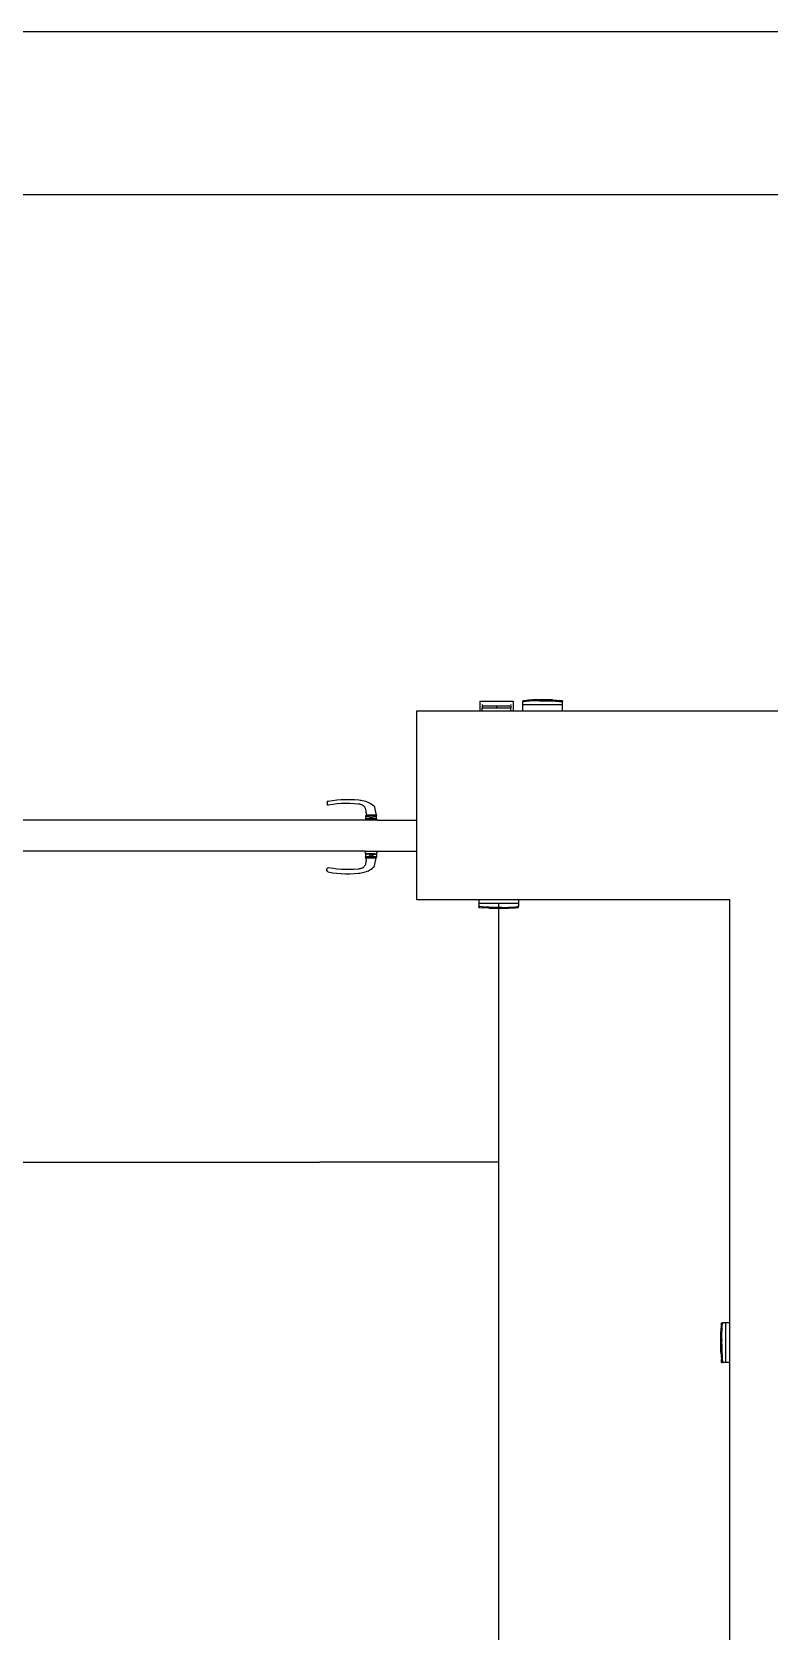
# Model space of a CAD drawing. Extents: x -4167 to 4036, y -7353 to 7975.
# Drawn here: x -1442 to 98, y 4633 to 7975 of the extents above; entities that cross this region are included whole.
import ezdxf

# ---------------------------------------------------------------- set-up
doc = ezdxf.new("R2010")
doc.units = 0
doc.layers.get('0').update_dxf_attribs({"linetype": 'CONTINUOUS'})

msp = doc.modelspace()

# ---------------------------------------------------------------- linework, layer by layer
for p, q in [((4035.8, 7974.9), (-4166.7, 7974.9)), ((3738.7, 7634.5), (-3818.3, 7634.5)), ((-637.9, 6556.5), (-506.3, 6556.5)), ((-637.9, 6327.9), (-637.9, 6556.5)), ((-506.3, 6576.5), (-436.3, 6576.5)), ((-506.3, 6576.5), (-506.3, 6556.5)), ((-506.3, 6556.5), (-501.3, 6556.5)), ((-501.3, 6569.3), (-501.3, 6569.1)), ((-501.3, 6568.8), (-501.3, 6568.5)), ((-501.3, 6568.3), (-501.3, 6568.1)), ((-501.3, 6567.6), (-501.3, 6567.4)), ((-501.3, 6567.1), (-501.3, 6566.7)), ((-501.3, 6566.5), (-471.3, 6566.5)), ((-501.3, 6566.5), (-501.3, 6561.7)), ((-471.3, 6561.7), (-501.3, 6561.7)), ((-501.3, 6556.5), (-501.3, 6561.7)), ((-501.3, 6556.5), (-441.3, 6556.5)), ((-471.3, 6566.5), (-441.3, 6566.5)), ((-471.3, 6566.5), (-471.3, 6561.7)), ((-471.3, 6561.7), (-471.3, 6561.6)), ((-441.3, 6561.6), (-471.3, 6561.6)), ((-441.3, 6569.3), (-441.3, 6569.1)), ((-441.3, 6568.8), (-441.3, 6568.5)), ((-441.3, 6568.3), (-441.3, 6568.1)), ((-441.3, 6567.6), (-441.3, 6567.4)), ((-441.3, 6567.1), (-441.3, 6566.7)), ((-441.3, 6566.5), (-441.3, 6561.6)), ((-441.3, 6556.5), (-441.3, 6561.6)), ((-441.3, 6556.5), (-436.3, 6556.5)), ((-436.3, 6576.5), (-436.3, 6556.5)), ((-436.3, 6556.5), (-416, 6556.5)), ((-409.2, 6578.1), (-416, 6577.5)), ((-416, 6577.5), (-416, 6575.7)), ((-416, 6575.7), (-415.9, 6575.7)), ((-416, 6569.5), (-416, 6575.7)), ((-416, 6556.5), (-416, 6569.5)), ((-416, 6569.5), (-333.3, 6569.5)), ((-416, 6556.5), (-333.3, 6556.5)), ((-415.9, 6575.7), (-415.7, 6575.6)), ((-415.7, 6575.6), (-415.4, 6575.6)), ((-415.4, 6575.6), (-415, 6575.6)), ((-415, 6575.6), (-414.5, 6575.7)), ((-414.5, 6575.7), (-414, 6575.7)), ((-409.1, 6576.1), (-414, 6575.7)), ((-403.5, 6578.6), (-409.2, 6578.1)), ((-402.2, 6576.6), (-409.1, 6576.1)), ((-403.5, 6578.6), (-403.5, 6577.8)), ((-403.4, 6577.7), (-403.5, 6577.8)), ((-403.2, 6577.7), (-403.4, 6577.7)), ((-402.9, 6577.7), (-403.2, 6577.7)), ((-401.8, 6578.6), (-402.9, 6578.6)), ((-402.9, 6577.7), (-402.9, 6578.6)), ((-402.5, 6577.7), (-402.9, 6577.7)), ((-402.3, 6577.7), (-402.5, 6577.7)), ((-402, 6577.7), (-402.3, 6577.7)), ((-395.3, 6577), (-402.2, 6576.6)), ((-401.5, 6577.8), (-402, 6577.7)), ((-395.1, 6579), (-401.8, 6578.6)), ((-395.4, 6578.1), (-401.5, 6577.8)), ((-388.6, 6578.4), (-395.4, 6578.1)), ((-388.4, 6577.3), (-395.3, 6577)), ((-395.1, 6579), (-395, 6579)), ((-395, 6579), (-395.1, 6579)), ((-395, 6579), (-394.7, 6579)), ((-394.7, 6579), (-395, 6579)), ((-394.7, 6579), (-394.4, 6578.9)), ((-394.4, 6579), (-394.7, 6579)), ((-392.4, 6579.1), (-394.4, 6579)), ((-394.4, 6578.9), (-392.4, 6578.9)), ((-389.1, 6579.1), (-392.4, 6579.1)), ((-392.4, 6578.9), (-389.1, 6578.9)), ((-392.4, 6578.9), (-392.4, 6578.9)), ((-388.2, 6579.1), (-389.1, 6579.1)), ((-389.1, 6578.9), (-388.2, 6578.9)), ((-388.5, 6578.4), (-388.6, 6578.4)), ((-388.2, 6578.4), (-388.5, 6578.4)), ((-381.5, 6577.5), (-388.4, 6577.3)), ((-385.9, 6579.1), (-388.2, 6579.1)), ((-388.2, 6578.9), (-385.9, 6578.9)), ((-388, 6578.4), (-388.2, 6578.4)), ((-381.5, 6578.6), (-388, 6578.4)), ((-384.9, 6579.1), (-385.9, 6579.1)), ((-385.9, 6578.9), (-384.9, 6578.8)), ((-381.4, 6579.2), (-384.9, 6579.1)), ((-384.9, 6578.8), (-381.4, 6578.8)), ((-374.6, 6578.6), (-381.5, 6578.6)), ((-381.5, 6577.5), (-374.6, 6577.5)), ((-379.9, 6579.1), (-381.4, 6579.2)), ((-381.4, 6578.8), (-379.9, 6578.8)), ((-374.6, 6579.2), (-379.9, 6579.1)), ((-379.9, 6578.8), (-369.3, 6578.8)), ((-369.3, 6579.1), (-374.6, 6579.2)), ((-367.7, 6578.6), (-374.6, 6578.6)), ((-374.6, 6577.5), (-367.7, 6577.5)), ((-367.8, 6579.2), (-369.3, 6579.1)), ((-369.3, 6578.8), (-367.9, 6578.8)), ((-367.9, 6578.8), (-364.4, 6578.8)), ((-364.4, 6579.1), (-367.8, 6579.2)), ((-361.2, 6578.4), (-367.7, 6578.6)), ((-367.7, 6577.5), (-360.8, 6577.3)), ((-363.4, 6579.1), (-364.4, 6579.1)), ((-364.4, 6578.8), (-363.4, 6578.9)), ((-361.1, 6579.1), (-363.4, 6579.1)), ((-363.4, 6578.9), (-361.1, 6578.9)), ((-361.2, 6578.4), (-361.1, 6578.4)), ((-360.1, 6579.1), (-361.1, 6579.1)), ((-361.1, 6578.9), (-360.1, 6578.9)), ((-360.8, 6578.4), (-361.1, 6578.4)), ((-360.7, 6578.4), (-360.8, 6578.4)), ((-360.8, 6577.3), (-354, 6577)), ((-353.9, 6578.1), (-360.7, 6578.4)), ((-356.9, 6579.1), (-360.1, 6579.1)), ((-360.1, 6578.9), (-356.9, 6578.9)), ((-356.8, 6579.1), (-356.9, 6579.1)), ((-356.9, 6578.9), (-356.8, 6578.9)), ((-354.8, 6579), (-356.8, 6579.1)), ((-356.8, 6578.9), (-354.8, 6578.9)), ((-354.8, 6578.9), (-354.6, 6579)), ((-354.6, 6579), (-354.8, 6579)), ((-354.6, 6579), (-354.3, 6579)), ((-354.6, 6579), (-354.3, 6579)), ((-354.1, 6579), (-354.3, 6579)), ((-354.3, 6579), (-354.1, 6579)), ((-354.1, 6579), (-347.5, 6578.6)), ((-354, 6577), (-347.1, 6576.6)), ((-347.8, 6577.8), (-353.9, 6578.1)), ((-347.3, 6577.7), (-347.8, 6577.8)), ((-347.5, 6578.6), (-346.4, 6578.6)), ((-347, 6577.7), (-347.3, 6577.7)), ((-347.1, 6576.6), (-340.2, 6576.1)), ((-346.8, 6577.7), (-347, 6577.7)), ((-346.4, 6577.7), (-346.8, 6577.7)), ((-346.4, 6577.7), (-346.4, 6578.6)), ((-346.1, 6577.7), (-346.4, 6577.7)), ((-345.9, 6577.7), (-346.1, 6577.7)), ((-345.8, 6577.8), (-345.9, 6577.7)), ((-345.8, 6578.6), (-340, 6578.1)), ((-345.8, 6578.6), (-345.8, 6577.8)), ((-340.2, 6576.1), (-335.3, 6575.7)), ((-333.3, 6577.5), (-340, 6578.1)), ((-334.8, 6575.7), (-335.3, 6575.7)), ((-334.3, 6575.6), (-334.8, 6575.7)), ((-333.9, 6575.6), (-334.3, 6575.6)), ((-333.6, 6575.6), (-333.9, 6575.6)), ((-333.4, 6575.7), (-333.6, 6575.6)), ((-333.3, 6575.7), (-333.4, 6575.7)), ((-333.3, 6577.5), (-333.3, 6575.7)), ((-333.3, 6569.5), (-333.3, 6575.7)), ((-333.3, 6556.5), (-333.3, 6569.5)), ((-333.3, 6556.5), (1162.1, 6556.5)), ((-824.9, 6366.3), (-825.2, 6365.6)), ((-825.2, 6365.6), (-825.2, 6365.5)), ((-825.2, 6365.6), (-825.2, 6365.6)), ((-825.2, 6365.5), (-825.2, 6365.4)), ((-825.2, 6365.4), (-825.2, 6365.2)), ((-825.2, 6365.2), (-825.2, 6364.9)), ((-825.2, 6364.9), (-825.2, 6364.8)), ((-825.2, 6364.8), (-825.2, 6364.7)), ((-825.2, 6364.7), (-825.2, 6364.5)), ((-825.2, 6364.1), (-825.2, 6364.5)), ((-825.2, 6363.8), (-825.2, 6364.1)), ((-825.2, 6363.8), (-825.2, 6363.5)), ((-825.2, 6363.5), (-825.2, 6362.5)), ((-825.2, 6362.5), (-825.2, 6361.8)), ((-825.2, 6361.8), (-825.2, 6361.5)), ((-825.2, 6361.5), (-825.2, 6361.2)), ((-825.2, 6361.2), (-825.2, 6361.1)), ((-825.2, 6361.1), (-825.2, 6361)), ((-825.2, 6361), (-825.2, 6361)), ((-825.2, 6361), (-824.9, 6360.3)), ((-824.5, 6367), (-824.9, 6366.3)), ((-824.9, 6360.3), (-824.5, 6359.6)), ((-823.8, 6367.5), (-824.5, 6367)), ((-824.5, 6359.6), (-823.8, 6359.1)), ((-823, 6367.7), (-823.8, 6367.5)), ((-823.8, 6359.1), (-823, 6358.9)), ((-823, 6367.7), (-814, 6369.2)), ((-812.5, 6360.6), (-823, 6358.9)), ((-814, 6369.2), (-804.9, 6370.3)), ((-803.8, 6361.7), (-812.5, 6360.6)), ((-804.9, 6370.3), (-795.8, 6371.1)), ((-795.1, 6362.4), (-803.8, 6361.7)), ((-795.8, 6371.1), (-786.6, 6371.4)), ((-786.4, 6362.7), (-795.1, 6362.4)), ((-786.6, 6371.4), (-777.5, 6371.4)), ((-777.7, 6362.7), (-786.4, 6362.7)), ((-769, 6362.3), (-777.7, 6362.7)), ((-777.5, 6371.4), (-768.3, 6371)), ((-760.1, 6361.6), (-769, 6362.3)), ((-768.3, 6371), (-759.2, 6370.2)), ((-758.3, 6361.4), (-760.1, 6361.6)), ((-759.2, 6370.2), (-756.5, 6370)), ((-757, 6361.2), (-758.3, 6361.4)), ((-755.7, 6360.9), (-757, 6361.2)), ((-756.5, 6370), (-753.8, 6369.6)), ((-754.5, 6360.6), (-755.7, 6360.9)), ((-753.2, 6360.2), (-754.5, 6360.6)), ((-753.8, 6369.6), (-751.1, 6369.2)), ((-752.1, 6359.6), (-753.2, 6360.2)), ((-751.2, 6359.2), (-752.1, 6359.6)), ((-750.8, 6359), (-751.2, 6359.2)), ((-751.1, 6369.2), (-747.9, 6368.4)), ((-750.5, 6358.8), (-750.8, 6359)), ((-750.5, 6358.8), (-749.9, 6358.4)), ((-749.9, 6358.4), (-748.7, 6357.5)), ((-749, 6357.8), (-749.9, 6358.4)), ((-748.7, 6357.5), (-749, 6357.8)), ((-747.7, 6356.5), (-748.7, 6357.5)), ((-747.9, 6368.4), (-744.7, 6367.5)), ((-746.6, 6355.1), (-747.7, 6356.5)), ((-745.6, 6353.6), (-746.6, 6355.1)), ((-744.9, 6352), (-745.6, 6353.6)), ((-744.4, 6350.4), (-744.9, 6352)), ((-744.7, 6367.5), (-741.6, 6366.4)), ((-744.2, 6348.8), (-744.4, 6350.4)), ((-744, 6347.3), (-744.2, 6348.8)), ((-741.6, 6366.4), (-738.6, 6365.1)), ((-738.6, 6365.1), (-735.7, 6363.6)), ((-735.7, 6363.6), (-732.9, 6361.9)), ((-732.9, 6361.9), (-730.2, 6360)), ((-730.2, 6360), (-727.8, 6358)), ((-727.8, 6358), (-727.2, 6357.4)), ((-727.2, 6357.4), (-726.8, 6356.8)), ((-726.8, 6356.8), (-726.4, 6356.1)), ((-726.4, 6356.1), (-726.2, 6355.4)), ((-726.2, 6355.4), (-726, 6354.7)), ((-726, 6354.7), (-722.7, 6338.3)), ((-745.6, 6327.9), (-1484.6, 6327.9)), ((-745.6, 6327.9), (-745.4, 6328.9)), ((-740.1, 6327.9), (-745.6, 6327.9)), ((-744.7, 6329.8), (-745.4, 6328.9)), ((-744.6, 6329.9), (-744.7, 6329.8)), ((-744.5, 6337.3), (-744.6, 6336.9)), ((-744.6, 6335), (-744.6, 6336.9)), ((-744.6, 6329.9), (-744.6, 6335)), ((-737.4, 6335), (-744.6, 6335)), ((-744.6, 6329.9), (-743.8, 6330.5)), ((-744.6, 6329.7), (-744.6, 6329.9)), ((-743.3, 6329.7), (-744.6, 6329.7)), ((-744.4, 6337.6), (-744.5, 6337.3)), ((-744.1, 6337.8), (-744.4, 6337.6)), ((-743.8, 6338), (-744.1, 6337.8)), ((-743.8, 6345.7), (-744, 6347.3)), ((-743.7, 6344.1), (-743.8, 6345.7)), ((-743.4, 6338.1), (-743.8, 6338)), ((-742.6, 6330.7), (-743.8, 6330.5)), ((-743.5, 6342.5), (-743.7, 6344.1)), ((-743.5, 6342.5), (-743.3, 6338.3)), ((-743.4, 6338.1), (-741.2, 6338.1)), ((-743.3, 6338.3), (-741.2, 6338.3)), ((-734.6, 6330.7), (-742.6, 6330.7)), ((-741.4, 6329.7), (-740.1, 6329.7)), ((-741.2, 6338.3), (-741.2, 6338.1)), ((-724.6, 6338.3), (-741.2, 6338.3)), ((-741.2, 6338.1), (-741.2, 6337.3)), ((-724.6, 6338.1), (-741.2, 6338.1)), ((-724.6, 6337.3), (-741.2, 6337.3)), ((-740.1, 6329.7), (-740.1, 6327.9)), ((-740.1, 6329.7), (-739.4, 6329.7)), ((-733.6, 6327.9), (-740.1, 6327.9)), ((-736.2, 6333.2), (-737.4, 6335)), ((-737.4, 6335), (-729, 6335)), ((-737.4, 6329.7), (-735.3, 6329.7)), ((-734.7, 6331.9), (-736.2, 6333.2)), ((-734.6, 6331.8), (-734.7, 6331.9)), ((-734.6, 6331.8), (-734.6, 6330.7)), ((-734.1, 6331.7), (-734.6, 6331.8)), ((-734.1, 6330.7), (-734.6, 6330.7)), ((-734.1, 6331.7), (-734.1, 6330.7)), ((-733.6, 6331.6), (-734.1, 6331.7)), ((-733.6, 6330.7), (-734.1, 6330.7)), ((-733.6, 6331.6), (-733.6, 6330.7)), ((-733.2, 6331.4), (-733.6, 6331.6)), ((-723.7, 6330.7), (-733.6, 6330.7)), ((-733.6, 6328.9), (-733.6, 6327.9)), ((-732.6, 6327.9), (-733.6, 6327.9)), ((-733.2, 6331.4), (-731.7, 6331.9)), ((-732.6, 6329.7), (-733.1, 6329.7)), ((-732.6, 6329.7), (-732.6, 6327.9)), ((-731, 6329.7), (-732.6, 6329.7)), ((-726.1, 6327.9), (-732.6, 6327.9)), ((-731.7, 6331.9), (-730.3, 6333.2)), ((-730.3, 6333.2), (-729, 6335)), ((-721.9, 6335), (-729, 6335)), ((-728.9, 6329.7), (-726.8, 6329.7)), ((-726.1, 6328.9), (-726.1, 6327.9)), ((-720.7, 6327.9), (-726.1, 6327.9)), ((-724.9, 6329.7), (-722.9, 6329.7)), ((-724.6, 6338.3), (-724.6, 6338.1)), ((-724.6, 6338.3), (-722.7, 6338.3)), ((-724.6, 6338.1), (-724.6, 6337.3)), ((-724.6, 6338.1), (-723, 6338.1)), ((-722.5, 6330.5), (-723.7, 6330.7)), ((-723, 6338.1), (-722.6, 6338)), ((-722.6, 6338), (-722.3, 6337.8)), ((-721.9, 6330), (-722.5, 6330.5)), ((-722.3, 6337.8), (-722.1, 6337.6)), ((-722.1, 6337.6), (-721.9, 6337.3)), ((-721.9, 6337.3), (-721.9, 6336.9)), ((-721.9, 6335), (-721.9, 6336.9)), ((-721.9, 6330), (-721.9, 6335)), ((-721.9, 6329.8), (-721.9, 6330)), ((-721.9, 6330), (-721.6, 6329.8)), ((-720.9, 6328.9), (-721.6, 6329.8)), ((-720.7, 6327.9), (-720.9, 6328.9)), ((-720.7, 6327.9), (-637.9, 6327.9)), ((-637.9, 6262.9), (-637.9, 6327.9)), ((-746, 6262.9), (-1484.6, 6262.9)), ((-746, 6262.9), (-746, 6259.6)), ((-746, 6262.9), (-721.1, 6262.9)), ((-746, 6259.6), (-745.8, 6258.5)), ((-745.8, 6258.5), (-745.1, 6257.5)), ((-745.1, 6257.5), (-744.8, 6257.3)), ((-744.8, 6257.6), (-744.8, 6257.3)), ((-740.6, 6257.6), (-744.8, 6257.6)), ((-744.8, 6257.3), (-744.8, 6252.3)), ((-744.8, 6257.3), (-744.2, 6256.9)), ((-744.8, 6252.3), (-744.8, 6250.4)), ((-744.8, 6252.3), (-737.7, 6252.3)), ((-744.8, 6250.1), (-744.8, 6250.4)), ((-744.6, 6249.8), (-744.8, 6250.1)), ((-744.4, 6249.5), (-744.6, 6249.8)), ((-744.1, 6249.3), (-744.4, 6249.5)), ((-744.2, 6256.9), (-743, 6256.6)), ((-743.7, 6249.3), (-744.1, 6249.3)), ((-743.8, 6244.8), (-743.5, 6249.1)), ((-743.7, 6249.3), (-741.5, 6249.3)), ((-741.5, 6249.1), (-743.5, 6249.1)), ((-733.1, 6256.6), (-743, 6256.6)), ((-741.5, 6249.3), (-741.5, 6250)), ((-724.9, 6250), (-741.5, 6250)), ((-741.5, 6249.1), (-741.5, 6249.3)), ((-741.5, 6249.3), (-724.9, 6249.3)), ((-724.9, 6249.1), (-741.5, 6249.1)), ((-740.6, 6257.6), (-740.6, 6258.5)), ((-734.1, 6257.6), (-740.6, 6257.6)), ((-736.4, 6254.2), (-737.7, 6252.3)), ((-729.3, 6252.3), (-737.7, 6252.3)), ((-735, 6255.5), (-736.4, 6254.2)), ((-733.5, 6255.9), (-735, 6255.5)), ((-734.1, 6257.6), (-734.1, 6258.5)), ((-733.1, 6257.6), (-734.1, 6257.6)), ((-733.5, 6255.9), (-733.1, 6255.8)), ((-733.1, 6257.6), (-733.1, 6258.5)), ((-733.1, 6256.6), (-733.1, 6257.6)), ((-726.6, 6257.6), (-733.1, 6257.6)), ((-733.1, 6255.8), (-733.1, 6256.6)), ((-732.6, 6256.6), (-733.1, 6256.6)), ((-733.1, 6255.8), (-732.6, 6255.6)), ((-732.6, 6255.6), (-732.6, 6256.6)), ((-732.1, 6256.6), (-732.6, 6256.6)), ((-732.6, 6255.6), (-732.1, 6255.5)), ((-732.1, 6255.5), (-732.1, 6256.6)), ((-732.1, 6256.6), (-724.1, 6256.6)), ((-732.1, 6255.5), (-732, 6255.5)), ((-732, 6255.5), (-730.5, 6254.2)), ((-730.5, 6254.2), (-729.3, 6252.3)), ((-729.3, 6252.3), (-722.1, 6252.3)), ((-726.6, 6257.6), (-726.6, 6258.5)), ((-726.6, 6257.6), (-722.1, 6257.6)), ((-726.2, 6232.6), (-723, 6249.1)), ((-724.9, 6249.5), (-724.9, 6250)), ((-724.9, 6249.1), (-724.9, 6249.3)), ((-724.9, 6249.3), (-724.9, 6249.3)), ((-723.3, 6249.3), (-724.9, 6249.3)), ((-724.9, 6249.1), (-723, 6249.1)), ((-724.1, 6256.6), (-722.9, 6256.9)), ((-723.3, 6249.3), (-722.9, 6249.3)), ((-722.1, 6257.4), (-722.9, 6256.9)), ((-722.9, 6249.3), (-722.6, 6249.5)), ((-722.6, 6249.5), (-722.3, 6249.8)), ((-722.3, 6249.8), (-722.2, 6250.1)), ((-722.2, 6250.1), (-722.1, 6250.4)), ((-722.1, 6257.6), (-722.1, 6257.4)), ((-722.1, 6257.4), (-722, 6257.5)), ((-722.1, 6257.4), (-722.1, 6252.3)), ((-722.1, 6252.3), (-722.1, 6250.4)), ((-722, 6257.5), (-721.3, 6258.5)), ((-721.3, 6258.5), (-721.1, 6259.6)), ((-721.1, 6262.9), (-721.1, 6259.6)), ((-721.1, 6262.9), (-637.9, 6262.9)), ((-637.9, 6161.5), (-637.9, 6262.9)), ((-825.5, 6226.4), (-825.2, 6227.1)), ((-825.5, 6226.3), (-825.5, 6226.4)), ((-825.5, 6226.3), (-825.5, 6226.3)), ((-825.5, 6226.1), (-825.5, 6226.3)), ((-825.5, 6225.9), (-825.5, 6226.1)), ((-825.5, 6225.6), (-825.5, 6225.9)), ((-825.5, 6224.9), (-825.5, 6225.6)), ((-825.5, 6223.8), (-825.5, 6224.9)), ((-825.5, 6223.5), (-825.5, 6223.8)), ((-825.5, 6223.5), (-825.5, 6223.3)), ((-825.5, 6223.3), (-825.5, 6222.8)), ((-825.5, 6222.6), (-825.5, 6222.8)), ((-825.5, 6222.5), (-825.5, 6222.6)), ((-825.5, 6222.4), (-825.5, 6222.5)), ((-825.5, 6222.2), (-825.5, 6222.4)), ((-825.5, 6222), (-825.5, 6222.2)), ((-825.5, 6221.9), (-825.5, 6222)), ((-825.5, 6221.8), (-825.5, 6221.9)), ((-825.5, 6221.7), (-825.5, 6221.8)), ((-825.2, 6221), (-825.5, 6221.7)), ((-825.2, 6227.1), (-824.7, 6227.7)), ((-824.7, 6220.4), (-825.2, 6221)), ((-824.7, 6227.7), (-824.1, 6228.2)), ((-824.1, 6219.9), (-824.7, 6220.4)), ((-824.1, 6228.2), (-823.3, 6228.5)), ((-823.3, 6219.6), (-824.1, 6219.9)), ((-812.8, 6226.7), (-823.3, 6228.5)), ((-823.3, 6219.6), (-814.3, 6218.1)), ((-814.3, 6218.1), (-805.2, 6217)), ((-804.1, 6225.7), (-812.8, 6226.7)), ((-805.2, 6217), (-796.1, 6216.3)), ((-795.4, 6225), (-804.1, 6225.7)), ((-796.1, 6216.3), (-786.9, 6215.9)), ((-786.7, 6224.6), (-795.4, 6225)), ((-786.9, 6215.9), (-777.7, 6215.9)), ((-778, 6224.7), (-786.7, 6224.6)), ((-769.2, 6225), (-778, 6224.7)), ((-777.7, 6215.9), (-768.6, 6216.3)), ((-760.4, 6225.8), (-769.2, 6225)), ((-768.6, 6216.3), (-759.5, 6217.1)), ((-758.6, 6226), (-760.4, 6225.8)), ((-759.5, 6217.1), (-756.8, 6217.4)), ((-757.3, 6226.1), (-758.6, 6226)), ((-756, 6226.4), (-757.3, 6226.1)), ((-756.8, 6217.4), (-754.1, 6217.7)), ((-754.7, 6226.7), (-756, 6226.4)), ((-753.5, 6227.2), (-754.7, 6226.7)), ((-754.1, 6217.7), (-751.4, 6218.2)), ((-752.3, 6227.7), (-753.5, 6227.2)), ((-751.4, 6228.2), (-752.3, 6227.7)), ((-751.1, 6228.4), (-751.4, 6228.2)), ((-751.4, 6218.2), (-748.2, 6218.9)), ((-750.7, 6228.6), (-751.1, 6228.4)), ((-750.7, 6228.6), (-750.2, 6228.9)), ((-750.2, 6228.9), (-749, 6229.8)), ((-749.3, 6229.6), (-750.2, 6228.9)), ((-749, 6229.8), (-749.3, 6229.6)), ((-748, 6230.8), (-749, 6229.8)), ((-748.2, 6218.9), (-745, 6219.8)), ((-746.8, 6232.2), (-748, 6230.8)), ((-745.9, 6233.7), (-746.8, 6232.2)), ((-745.2, 6235.3), (-745.9, 6233.7)), ((-744.7, 6237), (-745.2, 6235.3)), ((-745, 6219.8), (-741.9, 6221)), ((-744.5, 6238.5), (-744.7, 6237)), ((-744.3, 6240.1), (-744.5, 6238.5)), ((-744.1, 6241.7), (-744.3, 6240.1)), ((-743.9, 6243.2), (-744.1, 6241.7)), ((-743.8, 6244.8), (-743.9, 6243.2)), ((-741.9, 6221), (-738.9, 6222.3)), ((-738.9, 6222.3), (-736, 6223.8)), ((-736, 6223.8), (-733.2, 6225.5)), ((-733.2, 6225.5), (-730.5, 6227.4)), ((-730.5, 6227.4), (-728, 6229.4)), ((-728, 6229.4), (-727.5, 6230)), ((-727.5, 6230), (-727.1, 6230.6)), ((-727.1, 6230.6), (-726.7, 6231.2)), ((-726.7, 6231.2), (-726.4, 6231.9)), ((-726.4, 6231.9), (-726.2, 6232.6)), ((-508.1, 6161.5), (-637.9, 6161.5)), ((-508.1, 6161.5), (-508.1, 6153.5)), ((-425.5, 6161.5), (-508.1, 6161.5)), ((-508.1, 6153.5), (-508.1, 6147.3)), ((-425.5, 6153.5), (-508.1, 6153.5)), ((-466.8, 6153.5), (-466.8, 5613.3)), ((-425.5, 6161.5), (-425.5, 6153.5)), ((16.1, 6161.5), (-425.5, 6161.5)), ((-425.5, 6153.5), (-425.5, 6147.3)), ((16.1, 5277.5), (16.1, 6161.5)), ((-508.1, 6147.3), (-507.9, 6147.4)), ((-508.1, 6147.3), (-508.1, 6147.3)), ((-508.1, 6145.5), (-508.1, 6147.3)), ((-508.1, 6145.5), (-501.4, 6144.9)), ((-507.9, 6147.4), (-507.5, 6147.4)), ((-507.5, 6147.4), (-507.1, 6147.4)), ((-507.1, 6147.4), (-506.6, 6147.3)), ((-506.6, 6147.3), (-506.1, 6147.3)), ((-501.2, 6146.9), (-506.1, 6147.3)), ((-495.6, 6144.5), (-501.4, 6144.9)), ((-494.4, 6146.4), (-501.2, 6146.9)), ((-495.6, 6145.2), (-495.6, 6145.3)), ((-495.6, 6145.3), (-495.4, 6145.3)), ((-495.6, 6144.5), (-495.6, 6145.2)), ((-495.4, 6145.3), (-495.1, 6145.3)), ((-495.1, 6145.3), (-494.7, 6145.3)), ((-495.1, 6145.3), (-495.1, 6144.5)), ((-493.9, 6144.4), (-495.1, 6144.5)), ((-494.7, 6145.3), (-494.4, 6145.3)), ((-487.5, 6146), (-494.4, 6146.4)), ((-494.4, 6145.3), (-494.1, 6145.3)), ((-494.1, 6145.3), (-493.6, 6145.2)), ((-487.3, 6144), (-493.9, 6144.4)), ((-493.6, 6145.2), (-487.5, 6144.9)), ((-480.6, 6145.7), (-487.5, 6146)), ((-487.5, 6144.9), (-480.8, 6144.6)), ((-487.3, 6144), (-487.2, 6144)), ((-487.2, 6144), (-487.3, 6144)), ((-486.9, 6144), (-487.2, 6144)), ((-486.9, 6144), (-487.2, 6144)), ((-486.6, 6144.1), (-486.9, 6144)), ((-486.9, 6144), (-486.6, 6144)), ((-484.6, 6144.1), (-486.6, 6144.1)), ((-486.6, 6144), (-484.6, 6143.9)), ((-481.3, 6144.1), (-484.6, 6144.1)), ((-484.6, 6144.1), (-484.6, 6144.1)), ((-484.6, 6143.9), (-481.3, 6143.9)), ((-484.6, 6143.9), (-484.6, 6143.9)), ((-480.4, 6144.1), (-481.3, 6144.1)), ((-481.3, 6143.9), (-480.4, 6143.9)), ((-480.8, 6144.6), (-480.6, 6144.6)), ((-473.7, 6145.5), (-480.6, 6145.7)), ((-480.6, 6144.6), (-480.3, 6144.6)), ((-478, 6144.1), (-480.4, 6144.1)), ((-480.4, 6143.9), (-478, 6143.9)), ((-480.2, 6144.6), (-480.3, 6144.6)), ((-480.2, 6144.6), (-473.7, 6144.5)), ((-477.1, 6144.2), (-478, 6144.1)), ((-478, 6143.9), (-477.1, 6143.9)), ((-473.6, 6144.2), (-477.1, 6144.2)), ((-477.1, 6143.9), (-473.6, 6143.9)), ((-466.8, 6145.5), (-473.7, 6145.5)), ((-473.7, 6144.5), (-466.8, 6144.4)), ((-472.1, 6144.2), (-473.6, 6144.2)), ((-473.6, 6143.9), (-472.1, 6143.9)), ((-461.5, 6144.2), (-472.1, 6144.2)), ((-472.1, 6143.9), (-466.8, 6143.8)), ((-459.9, 6145.5), (-466.8, 6145.5)), ((-466.8, 6144.4), (-459.9, 6144.5)), ((-466.8, 6143.8), (-461.5, 6143.9)), ((-460, 6144.2), (-461.5, 6144.2)), ((-461.5, 6143.9), (-460, 6143.9)), ((-456.5, 6144.2), (-460, 6144.2)), ((-460, 6143.9), (-456.5, 6143.9)), ((-459.9, 6145.5), (-453, 6145.7)), ((-459.9, 6144.5), (-453.4, 6144.6)), ((-455.6, 6144.1), (-456.5, 6144.2)), ((-456.5, 6143.9), (-455.6, 6143.9)), ((-453.2, 6144.1), (-455.6, 6144.1)), ((-455.6, 6143.9), (-453.2, 6143.9)), ((-453.4, 6144.6), (-453.3, 6144.6)), ((-453.3, 6144.6), (-453, 6144.6)), ((-452.3, 6144.1), (-453.2, 6144.1)), ((-453.2, 6143.9), (-452.3, 6143.9)), ((-453, 6145.7), (-446.1, 6146)), ((-453, 6144.6), (-452.8, 6144.6)), ((-452.8, 6144.6), (-446.1, 6144.9)), ((-449, 6144.1), (-452.3, 6144.1)), ((-452.3, 6143.9), (-449, 6143.9)), ((-447, 6144.1), (-449, 6144.1)), ((-449, 6144.1), (-449, 6144.1)), ((-449, 6143.9), (-447, 6144)), ((-446.7, 6144), (-447, 6144.1)), ((-447, 6144), (-446.7, 6144)), ((-446.4, 6144), (-446.7, 6144)), ((-446.7, 6144), (-446.4, 6144)), ((-446.3, 6144), (-446.4, 6144)), ((-446.4, 6144), (-446.3, 6144)), ((-446.3, 6144), (-439.7, 6144.4)), ((-446.1, 6146), (-439.2, 6146.4)), ((-446.1, 6144.9), (-440, 6145.2)), ((-440, 6145.2), (-439.5, 6145.3)), ((-439.7, 6144.4), (-438.5, 6144.5)), ((-439.5, 6145.3), (-439.2, 6145.3)), ((-439.2, 6146.4), (-432.4, 6146.9)), ((-439.2, 6145.3), (-438.9, 6145.3)), ((-438.9, 6145.3), (-438.5, 6145.3)), ((-438.5, 6145.3), (-438.2, 6145.3)), ((-438.5, 6145.3), (-438.5, 6144.5)), ((-438.2, 6145.3), (-438, 6145.3)), ((-438, 6145.3), (-438, 6145.2)), ((-438, 6144.5), (-438, 6145.2)), ((-438, 6144.5), (-432.2, 6144.9)), ((-432.4, 6146.9), (-427.5, 6147.3)), ((-432.2, 6144.9), (-425.5, 6145.5)), ((-427, 6147.3), (-427.5, 6147.3)), ((-426.5, 6147.4), (-427, 6147.3)), ((-426.1, 6147.4), (-426.5, 6147.4)), ((-425.7, 6147.4), (-426.1, 6147.4)), ((-425.5, 6147.3), (-425.7, 6147.4)), ((-425.5, 6147.3), (-425.5, 6147.3)), ((-425.5, 6145.5), (-425.5, 6147.3)), ((-1582.9, 5613.3), (-840.2, 5613.3)), ((-466.8, 5613.3), (-840.2, 5613.3)), ((-466.8, 5613.3), (-466.8, 3777.9)), ((-2.5, 5249.8), (-2.4, 5250.7)), ((-2.5, 5247.4), (-2.5, 5249.8)), ((-2.5, 5246.4), (-2.5, 5247.4)), ((-2.5, 5243), (-2.5, 5246.4)), ((-2.4, 5256.6), (-2.3, 5256.7)), ((-2.4, 5256.3), (-2.4, 5256.6)), ((-2.4, 5256), (-2.4, 5256.3)), ((-2.4, 5254), (-2.4, 5256)), ((-2.4, 5250.7), (-2.4, 5254)), ((-2.3, 5256.7), (-2, 5263.3)), ((-2.3, 5256.7), (-2.3, 5256.6)), ((-2.3, 5256.6), (-2.3, 5256.3)), ((-2.3, 5256.3), (-2.3, 5256)), ((-2.3, 5256), (-2.2, 5254)), ((-2, 5263.3), (-1.9, 5264.4)), ((-1.9, 5265), (-1.5, 5270.8)), ((-1.1, 5265), (-1.9, 5265)), ((-1, 5264.4), (-1.9, 5264.4)), ((-1.9, 5243.1), (-1.7, 5249.7)), ((-1.7, 5247.3), (-1.8, 5243)), ((-1.7, 5249.7), (-1.4, 5256.5)), ((-1.7, 5247.3), (-1.7, 5249.7)), ((-1.7, 5249.7), (-1.7, 5247.3)), ((-1.5, 5270.8), (-0.9, 5277.5)), ((-1.5, 5256.9), (-1.4, 5257.4)), ((-1.5, 5256.5), (-1.5, 5256.9)), ((-1, 5262.5), (-1.4, 5256.5)), ((-1.3, 5250), (-1.4, 5243.1)), ((-1, 5256.9), (-1.3, 5250)), ((-1.1, 5264.9), (-1.1, 5265)), ((-0.7, 5265), (-1.1, 5265)), ((-1.1, 5264.7), (-1.1, 5264.9)), ((-1, 5264.4), (-1.1, 5264.7)), ((-1.1, 5264.1), (-1, 5264.2)), ((-1.1, 5263.8), (-1.1, 5264.1)), ((-1.1, 5263.5), (-1.1, 5263.8)), ((-1.1, 5263.3), (-1.1, 5263.5)), ((-1, 5264.4), (-1, 5264.3)), ((-0.6, 5264.4), (-1, 5264.4)), ((-1, 5264.4), (-1, 5264.4)), ((-1, 5264.3), (-1, 5264.2)), ((-1, 5263.9), (-1, 5264.2)), ((-1, 5263.5), (-1, 5263.9)), ((-1, 5263.3), (-1, 5263.5)), ((-1, 5263), (-1, 5263.3)), ((-1, 5263), (-1, 5262.5)), ((-0.6, 5263), (-1, 5256.9)), ((-0.9, 5277.5), (0.9, 5277.5)), ((-0.8, 5243.1), (-0.6, 5250)), ((-0.7, 5265), (-0.6, 5264.9)), ((-0.6, 5264.9), (-0.6, 5264.7)), ((-0.6, 5264.7), (-0.6, 5264.4)), ((-0.6, 5264.4), (-0.6, 5264)), ((-0.6, 5264), (-0.6, 5263.8)), ((-0.6, 5263.8), (-0.6, 5263.5)), ((-0.6, 5263.5), (-0.6, 5263)), ((-0.6, 5250), (-0.4, 5256.9)), ((-0.4, 5256.9), (0, 5263.8)), ((0, 5263.8), (0.5, 5270.6)), ((0.5, 5270.6), (0.9, 5275.5)), ((0.9, 5277.5), (1, 5277.4)), ((7.1, 5277.5), (0.9, 5277.5)), ((1, 5276), (0.9, 5275.5)), ((1, 5277.4), (1, 5277.2)), ((1, 5277.2), (1, 5276.9)), ((1, 5276.9), (1, 5276.5)), ((1, 5276.5), (1, 5276)), ((16.1, 5277.5), (7.1, 5277.5)), ((7.1, 5277.5), (7.1, 5194.9)), ((16.1, 5194.9), (16.1, 5277.5)), ((-2.5, 5241.5), (-2.5, 5243)), ((-2.5, 5236.2), (-2.5, 5241.5)), ((-2.5, 5230.9), (-2.5, 5236.2)), ((-2.5, 5229.4), (-2.5, 5230.9)), ((-2.5, 5225.9), (-2.5, 5229.4)), ((-2.5, 5225), (-2.5, 5225.9)), ((-2.5, 5222.6), (-2.5, 5225)), ((-2.4, 5221.7), (-2.5, 5222.6)), ((-2.4, 5218.4), (-2.4, 5221.7)), ((-2.4, 5216.4), (-2.4, 5218.4)), ((-2.4, 5218.4), (-2.4, 5218.4)), ((-2.4, 5216.1), (-2.4, 5216.4)), ((-2.4, 5216.1), (-2.4, 5215.8)), ((-2.4, 5215.8), (-2, 5209.1)), ((-2.2, 5218.4), (-2.3, 5216.4)), ((-2.3, 5216.4), (-2.3, 5216.1)), ((-2.3, 5216.1), (-2.3, 5215.8)), ((-1.9, 5243), (-1.9, 5243.1)), ((-1.8, 5243), (-1.9, 5236.2)), ((-1.9, 5236.2), (-1.8, 5229.4)), ((-1.9, 5229.3), (-1.9, 5229.4)), ((-1.7, 5222.6), (-1.9, 5229.3)), ((-1.8, 5229.4), (-1.7, 5225.1)), ((-1.7, 5225.1), (-1.7, 5222.6)), ((-1.7, 5225.1), (-1.7, 5222.6)), ((-1.4, 5215.9), (-1.7, 5222.6)), ((-1.4, 5243.1), (-1.5, 5236.2)), ((-1.5, 5236.2), (-1.4, 5229.3)), ((-1.4, 5229.3), (-1.3, 5222.4)), ((-1, 5209.9), (-1.4, 5215.9)), ((-1.3, 5222.4), (-1, 5215.5)), ((-1, 5215.5), (-0.6, 5209.4)), ((-0.8, 5243.1), (-0.9, 5236.2)), ((-0.9, 5236.2), (-0.8, 5229.3)), ((-0.8, 5229.3), (-0.6, 5222.4)), ((-0.6, 5222.4), (-0.4, 5215.5)), ((-0.4, 5215.5), (0, 5208.6)), ((-2, 5209.1), (-1.9, 5207.9)), ((-1, 5207.9), (-1.9, 5207.9)), ((-1.9, 5207.4), (-1.5, 5201.6)), ((-1.9, 5207.4), (-1.1, 5207.4)), ((-0.9, 5194.9), (-1.5, 5201.6)), ((-1.1, 5207.6), (-1, 5207.9)), ((-1.1, 5207.4), (-1.1, 5207.6)), ((-1.1, 5207.4), (-1.1, 5207.4)), ((-0.7, 5207.4), (-1.1, 5207.4)), ((-1, 5209.4), (-1, 5209.9)), ((-1, 5209.1), (-1, 5209.4)), ((-1, 5208.9), (-1, 5209.1)), ((-1, 5208.5), (-1, 5208.9)), ((-1, 5208.2), (-1, 5208.5)), ((-1, 5208.1), (-1, 5208.2)), ((-1, 5208), (-1, 5208.1)), ((-1, 5207.9), (-1, 5208)), ((-0.6, 5207.9), (-1, 5207.9)), ((-0.9, 5194.9), (0.9, 5194.9)), ((-0.6, 5207.4), (-0.7, 5207.4)), ((-0.6, 5209.4), (-0.6, 5208.9)), ((-0.6, 5208.9), (-0.6, 5208.6)), ((-0.6, 5208.6), (-0.6, 5208.4)), ((-0.6, 5208.4), (-0.6, 5207.9)), ((-0.6, 5207.9), (-0.6, 5207.6)), ((-0.6, 5207.6), (-0.6, 5207.4)), ((0, 5208.6), (0.5, 5201.8)), ((0.5, 5201.8), (0.9, 5196.9)), ((1, 5196.4), (0.9, 5196.9)), ((0.9, 5194.9), (1, 5194.9)), ((7.1, 5194.9), (0.9, 5194.9)), ((1, 5195.9), (1, 5196.4)), ((1, 5195.5), (1, 5195.9)), ((1, 5195.1), (1, 5195.5)), ((1, 5194.9), (1, 5195.1)), ((16.1, 5194.9), (7.1, 5194.9)), ((16.1, 3819.2), (16.1, 5194.9))]:
    msp.add_line(p, q)

doc.saveas('drawing.dxf')
